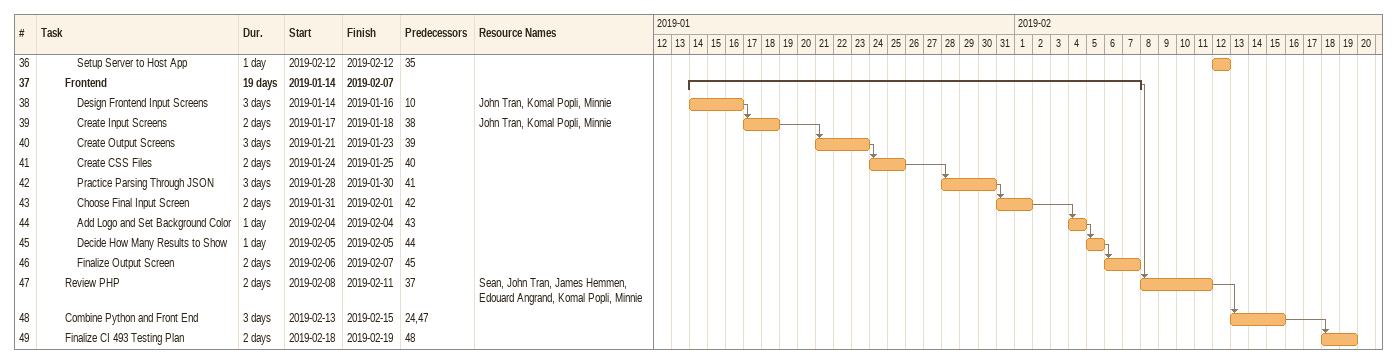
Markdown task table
| ID | Level | Task | Duration | Start | Finish | Predecessors | Resources |
|---|---|---|---|---|---|---|---|
| 36 | 4 | Setup Server to Host App | 1d | 2019-02-12 | 2019-02-12 | 35 |  |
| 37 | 3 | **Frontend** | 19d | 2019-01-14 | 2019-02-07 |  |  |
| 38 | 4 | Design Frontend Input Screens | 3d | 2019-01-14 | 2019-01-16 | 10 | John Tran, Komal Popli, Minnie |
| 39 | 4 | Create Input Screens | 2d | 2019-01-17 | 2019-01-18 | 38 | John Tran, Komal Popli, Minnie |
| 40 | 4 | Create Output Screens | 3d | 2019-01-21 | 2019-01-23 | 39 |  |
| 41 | 4 | Create CSS Files | 2d | 2019-01-24 | 2019-01-25 | 40 |  |
| 42 | 4 | Practice Parsing Through JSON | 3d | 2019-01-28 | 2019-01-30 | 41 |  |
| 43 | 4 | Choose Final Input Screen | 2d | 2019-01-31 | 2019-02-01 | 42 |  |
| 44 | 4 | Add Logo and Set Background Color | 1d | 2019-02-04 | 2019-02-04 | 43 |  |
| 45 | 4 | Decide How Many Results to Show | 1d | 2019-02-05 | 2019-02-05 | 44 |  |
| 46 | 4 | Finalize Output Screen | 2d | 2019-02-06 | 2019-02-07 | 45 |  |
| 47 | 3 | Review PHP | 2d | 2019-02-08 | 2019-02-11 | 37 | Sean, John Tran, James Hemmen, Edouard Angrand, Komal Popli, Minnie |
| 48 | 3 | Combine Python and Front End | 3d | 2019-02-13 | 2019-02-15 | 24, 47 |  |
| 49 | 3 | Finalize CI 493 Testing Plan | 2d | 2019-02-18 | 2019-02-19 | 48 |  |
